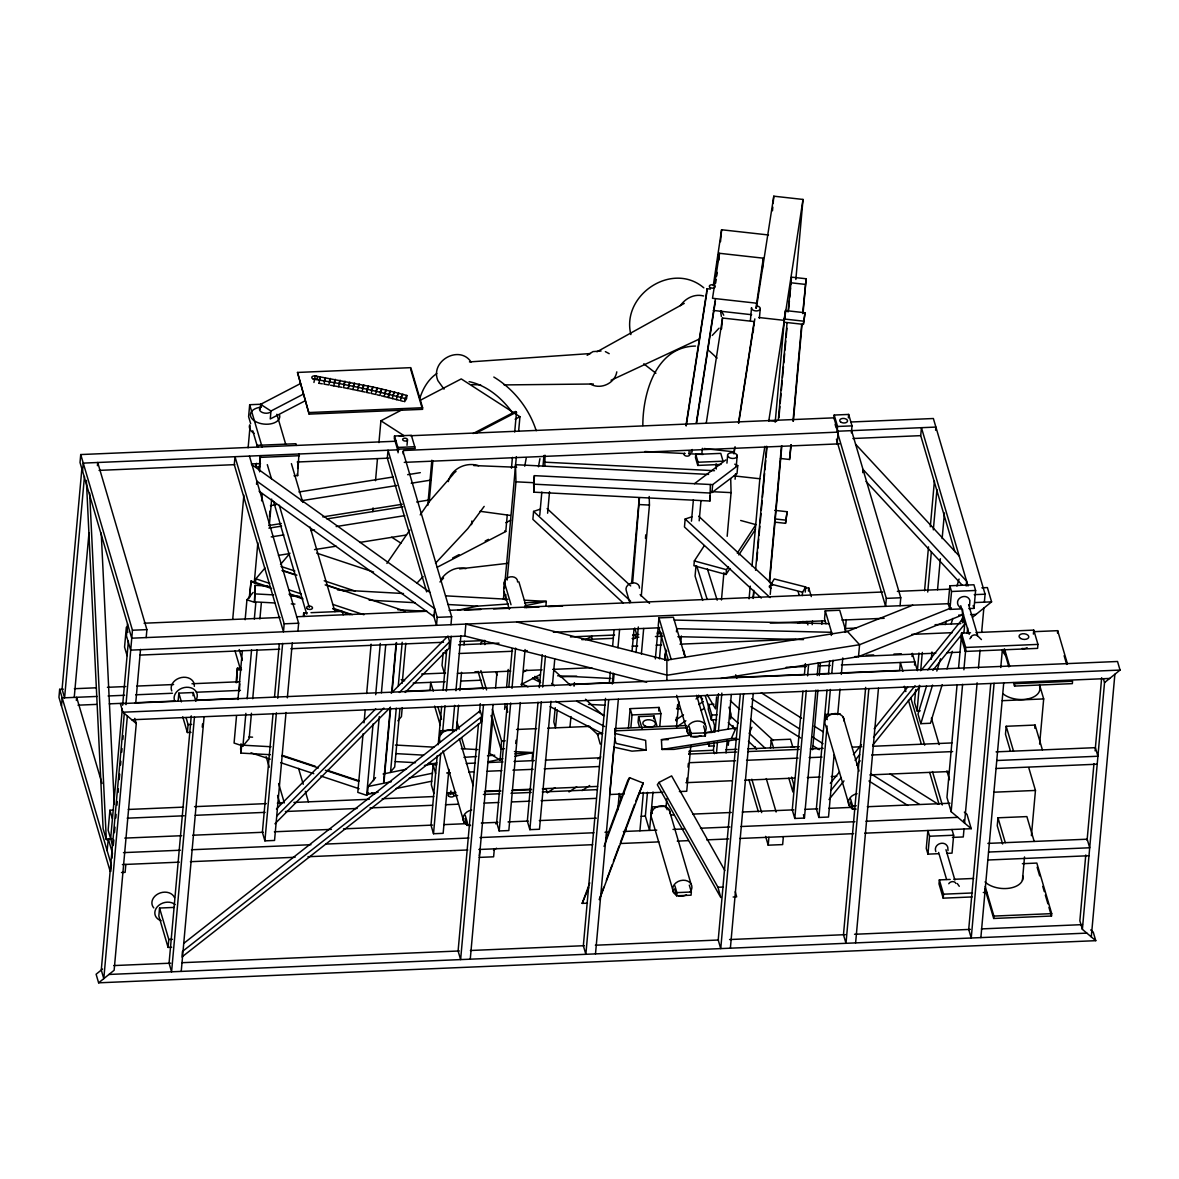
<?xml version="1.0" encoding="UTF-8"?>
<svg xmlns="http://www.w3.org/2000/svg" width="1179" height="1179" viewBox="0 0 1179 1179"><rect width="100%" height="100%" fill="white"/><g stroke="black" fill="none" stroke-linecap="round" stroke-linejoin="round"><path stroke-width="1.5" d="M948.004 850.56L947.769 847.17C945.042 839.566 932.884 844.046 935.831 851.606M642.835 425.575C642.747 392.961 656.158 346.508 695.522 346.066M63.342 689.184L59.657 689.332L58.95 697.29L110.148 871.237M396.291 441.211L80.732 454.549L80.025 462.507L131.724 638.193L949.331 603.648M81.941 467.886L62.074 689.229L64.594 697.806L84.461 476.463M61.47 705.867L62.192 697.909L97.105 696.435M82.545 471.069L83.252 463.111L398.87 449.774M74.233 697.393L89 532.761M76.355 700.473L76.635 697.29L102.013 783.49M97.43 465.69L97.71 462.507L146.903 629.63L146.181 637.588M113.597 810.076L109.912 810.238L108.129 830.134L112.668 845.564M107.171 850.752L108.247 838.814L111.917 838.652M127.524 623.912L126.448 635.849L130.663 650.13L465.145 635.997M110.649 838.711L122.307 708.888M122.631 705.234L128.378 641.17M124.355 712.897L101.276 970.066L103.796 978.644L127.361 715.992M110.797 871.399L111.371 865.032L59.657 689.332M111.99 858.209L112.447 853.095L108.247 838.814M113.331 845.446L113.832 839.964M114.481 832.654L114.982 827.157M115.793 818.02L116.131 814.365M116.942 805.228L117.281 801.558M118.092 792.421L118.416 788.766M119.241 779.628L119.742 774.146M120.553 764.994L120.877 761.339M121.702 752.202L122.026 748.547M122.852 739.395L123.176 735.74M125.976 704.659L132.446 630.234L80.732 454.549M135.777 702.419L140.522 649.393M134.774 718.394L136.278 723.538L114.142 970.273L98.623 982.814L96.103 974.252L102.558 969.02M125.829 864.413L125.107 872.372L121.496 872.534M174.006 907.432L159.548 908.036L158.841 915.995L168.081 947.415L171.707 947.268M178.117 701.107L178.84 693.149L193.297 692.53L195.861 701.254M168.081 947.415L168.803 939.457L159.548 908.036M190.983 732.38L187.373 732.527L188.08 724.569L186.031 717.584M191.263 715.874L169.069 963.243L171.589 971.805L194.447 717.112M193.002 695.713L193.297 692.53M202.257 727.134L202.537 723.95M182.097 955.565L182.465 951.424L481.887 716.493L480.207 710.775L183.673 943.436M181.227 971.393L204.085 716.714M261.723 404.205L249.683 404.721L248.607 416.659L250.685 423.703M232.735 619.196L243.861 495.209M248.121 447.799L250.081 425.914M260.191 409.113L260.618 404.338L300.498 383.558M236.08 682.67L237.377 668.198L241.047 668.036M236.743 682.567L237.377 668.198M259.763 466.796L256.094 466.958L256.418 463.332M256.521 484.289L256.816 481.106L434.668 608.688L433.946 616.646L259.085 491.216M236.522 715.859L234.076 743.065L242.933 745.998L249.152 738.629L251.436 713.251M237.981 699.545L242.373 650.572M245.144 619.741L246.942 599.802L253.161 592.433M239.263 691.145L239.912 683.908M259.1 470.097L260.397 455.625L259.601 471.821M249.211 597.989L251.098 581.026L270.3 587.407M249.624 597.502L251.098 581.026M254.251 582.898L257.847 542.782M261.605 500.854L262.269 493.559M240.56 749.343L241.047 743.846M267.957 586.051L255.136 585.344L254.531 601.865L274.736 602.97M255.534 582.485L255.858 578.815L264.995 568.013M302.885 394.375L270.978 411.014L270.256 418.972L305.361 400.683M270.359 754.707L240.958 753.086L241.68 745.128L271.067 746.749M254.531 601.865L255.136 585.344M242.933 745.998L245.866 713.369M247.163 698.852L251.554 649.894M254.325 619.063L255.799 602.749L246.942 599.802M252.733 698.734L257.14 649.776M259.896 618.946L261.37 602.631M269.475 516.505L269.962 511.067M269.387 524.611L271.671 499.085M297.491 372.446L309.149 414.124L422.48 409.334L422.613 407.742L410.823 367.656L297.491 372.446L309.149 414.124M273.056 713.442L262.386 832.286L264.907 840.863L274.545 840.45L286.025 712.47M274.53 696.995L279.29 643.97M297.639 468.476L298.287 461.24M264.907 840.863L276.402 712.868M277.713 698.248L282.636 643.395M284.183 623.824L283.476 631.782L234.282 464.659L235.004 456.7L284.183 623.824L298.641 623.219L297.919 631.178M293.984 475.771L297.653 475.609L298.935 454.003M313.938 382.468L315.22 375.968L372.947 387.036L371.076 393.418L375.467 394.42L377.398 388.053L372.977 387.036L371.326 390.22L366.861 389.217L366.581 392.401L369.572 393.079M287.352 697.835L292.274 642.982M318.993 383.278L320.275 376.779L319.258 380.08L314.218 379.284M324.24 380.92L325.36 377.619L323.989 384.103L328.926 384.958L330.326 378.474L329.192 381.76L319.258 380.08M303.357 616.411L303.666 612.992L307.336 612.844M341.851 387.316L333.79 385.813L335.308 379.358L334.114 382.644L329.192 381.76M338.668 386.712L340.171 380.257L338.918 383.529L334.084 382.63M338.918 383.529L343.737 384.442L345.049 381.185L343.457 387.626L348.188 388.554L349.809 382.114L348.173 388.539M343.708 384.428L353.169 386.314L354.584 383.072L352.875 389.497L349.736 388.864M357.768 387.257L362.366 388.245L363.898 385.032L362.086 391.428L357.488 390.441L359.241 384.045L357.768 387.257L353.14 386.299M366.61 392.415L368.438 386.019L366.861 389.217M406.873 395.451L404.913 398.546L404.633 401.73L406.593 398.635L406.873 395.451L394.641 392.239L381.819 389.099L379.815 395.451L376.912 394.759M372.756 511.568L373.08 507.928M375.526 480.708L377.457 458.719M378.945 442.582L380.905 420.8L401.788 409.909M388.598 394.331L390.426 391.192L388.333 397.515L388.598 394.331L392.784 395.378L394.641 392.239L392.784 395.378L392.504 398.561L384.089 396.468L386.152 390.131L384.398 393.285L371.326 390.22M363.058 733.824L357.797 792.376L366.654 795.324L368.732 792.863M364.031 722.845L365.181 710.038M366.669 693.576L371.105 644.176M399.298 400.315L396.586 399.607L396.866 396.424L398.767 393.3L396.866 396.424L392.754 395.378M394.508 436.009L398.384 449.155L415.244 448.447L411.368 435.302L394.508 436.009L394.302 438.396L397.662 449.833M396.866 396.424L400.934 397.485L402.879 394.375L400.934 397.485L400.639 400.668L403.292 401.376M366.654 795.324L373.065 723.965M375.688 694.696L380.286 643.454M397.544 451.085L397.883 447.445L414.743 446.723M375.585 777.639L368.113 786.481L367.406 794.44L378.135 792.229M398.06 452.795L398.384 449.155M373.537 780.631L379.284 716.596M381.421 692.81L385.68 645.237M403.189 453.9L403.498 450.496L838.151 432.118L837.09 444.056M407.006 445.294L407.477 440.076A2.446 1.415 5.1 0 0 404.368 438.22A2.446 1.415 5.1 0 0 403.439 440.578A2.446 1.415 5.1 0 0 407.477 440.076M383.632 782.104L390.367 707.091M391.679 692.441L396.115 643.041M384.045 781.603L390.617 708.417M392.091 691.955L396.527 642.555M390.514 772.437L396.277 708.181M398.237 686.325L402.186 642.246M399.932 708.741L394.7 767.043L390.558 771.95M402.216 683.231L405.812 643.144M402.231 707.636L401.435 716.596L397.868 720.811M427.785 505.437L431.838 460.223M429.141 502.49L432.87 460.886M429.981 690.29L430.703 682.332L433.282 691.13M426.665 591.887L387.316 458.189L388.024 450.231L437.217 617.354L436.495 625.312L433.4 614.76M436.79 764.714L433.106 764.862L431.322 784.757L433.843 793.334M443.171 652.709L442.037 665.369L444.557 673.946M437.217 755.68L430.983 825.167L433.518 833.73L443.142 833.332L448.89 769.342M438.205 744.715L441.653 706.324M443.127 689.862L446.738 649.644M440.062 733.957L440.356 730.774L454.799 730.155M450.953 624.708L451.66 616.75L402.997 451.38M391.207 693.252L447.961 636.026L449.641 641.744L449.066 648.214L405.208 692.441M433.518 833.73L440.725 753.293M442.7 731.348L444.999 705.749M446.31 691.115L451.233 636.262M452.338 730.936L454.637 705.337M455.949 690.717L460.871 635.864M471.556 524.626L471.88 521M450.584 794.513L450.909 790.873M456.317 730.685L458.602 705.145M459.913 690.555L461.549 672.31M464.01 644.957L464.334 641.302M470.583 825.212L466.972 825.374L467.252 822.19L465.233 815.337M478.482 723.818L458.1 951.026L460.621 959.588L483.478 704.909M479.47 712.823L480.295 703.657M181.979 956.95L481.386 722.02L481.887 716.493M437.321 567.202L505.776 531.508L507.235 515.238M511.465 468.21L512.438 457.349M514.707 432.03L516.49 412.134L515.459 411.456L473.074 433.548M479.308 855.821L479.882 849.455M470.259 959.19L493.102 704.497M492.807 718.998L489.712 753.455L500.058 760.131L502.829 758.686M495.563 688.168L497.037 671.853M503.404 599.315L504.067 592.035M504.391 588.395L516.358 456.641M518.627 431.234L519.939 416.718L461.254 378.916L421.08 399.858M505.334 600.067L505.835 594.599M507.132 580.053L515.96 481.813L515.488 464.688L708.564 474.4M504.479 748.724L500.869 748.871L501.576 740.913L492.262 709.272M500.058 760.131L501.208 747.427M504.627 709.345L505.113 703.907M506.572 687.593L508.208 669.451M507.338 703.539L496.668 822.397L499.189 830.959L508.827 830.547L520.307 702.566M508.812 687.092L512.261 648.686M494.34 848.851L493.618 856.809L479.175 857.413M499.189 830.959L510.684 702.964M511.995 688.344L515.606 648.111M734.753 464.187L737.745 465.617L712.676 484.613L534.367 475.653L533.645 483.611L533.881 492.174L709.891 501.016L710.377 484.495M533.881 492.174L534.367 475.653M540.542 509.092L533.586 511.406L532.879 519.364L623.19 602.926M515.754 743.492L516.034 740.294M521.781 686.104L525.068 649.541M542.974 466.398L543.946 455.536M539.746 515.326L541.824 492.041M544.86 465.808L544.993 455.212M547.616 513.219L549.532 491.717M532.024 760.558L532.746 752.6L514.427 751.598M545.892 606.153L546.319 601.378L524.331 600.17M537.992 702.242L527.337 821.1L529.857 829.662L539.481 829.264L550.976 701.269M539.304 687.622L542.266 654.713M529.857 829.662L541.338 701.682M542.649 687.048L545.45 655.966M552.45 684.807L554.749 659.208M591.593 639.696L591.902 636.277L585.388 639.666M605.534 698.366L583.34 945.72L585.86 954.297L608.718 699.604M609.322 682.833L610.309 671.868M612.608 646.269L614.082 629.822M612.299 684.026L613.272 673.165M613.301 682.685L614.112 673.636M617.958 647.757L619.594 629.468M613.905 747.221L609.661 794.513L624.339 793.894M615.04 734.488L614.701 728.563L686.266 725.527M595.498 953.885L618.356 699.206M631.576 583.561L639.269 497.847M632.622 583.015L639.475 497.73M617.811 809.87L619.284 793.423M632.077 650.808L634.051 628.864M628.422 728.106L630.161 708.638L659.076 707.429L660.918 713.708L659.813 726.087M645.444 538.464L645.768 534.809M636.026 652.562L638.325 626.963M641.258 596.265L649.437 505.069L649.202 496.506M630.898 727.31L632.018 714.931L630.161 708.638M625.474 831.401L625.798 827.746M641.391 654.05L643.69 628.451M657.027 726.264L653.991 715.977L638.576 716.64L638.075 722.211L639.593 727.355M639.917 830.797L643.366 792.406M655.347 658.928L658.133 627.847M685.176 657.307L673.401 617.28L658.958 617.899L658.236 625.857L668.449 660.549M653.741 718.763L653.991 715.977M647.477 792.332L645.355 816.104L649.555 830.384L653.004 791.993M659.459 658.855L661.758 633.27M658.752 710.966L659.076 707.429M664.809 660.343L665.796 649.378M666.887 680.312L666.887 660.063L516.623 621.937M692.117 516.711L685.161 519.025L684.454 526.984L761.28 598.062M692.265 449.523L692.029 452.176L688.787 451.822M676.466 631.856L676.761 628.672L831.563 632.298L831.283 635.481M706.899 291.36L707.135 288.708L710.377 289.076M695.757 454.431L698.056 462.242L723.066 461.181L720.767 453.37L695.757 454.431L695.477 457.614L697.776 465.425L720.988 464.438M691.469 521.162L693.399 499.675M665.973 807.836L666.798 798.699M680.74 643.277L681.403 635.967M713.31 285.48L721.592 229.758L768.487 234.975M697.776 465.425L698.056 462.242M676.171 720.958L676.495 717.348M677.306 708.299L677.63 704.688M676.525 726.868L678.795 701.549M718.866 260.117L719.47 253.293L763.314 258.186L762.238 270.124M720.516 241.695L721.592 229.758M701.873 453.738L702.36 448.315M704.143 545.906L694.343 560.939L693.915 565.714L726.058 574.468L729.978 568.47M699.176 520.838L700.945 501.134M695.993 565.832L695.079 576.059L702.684 600.406M721.533 328.882L722.506 318.035L754.162 321.558L753.838 325.183M712.676 484.613L711.954 492.571L737.022 473.575L737.745 465.617M686.709 781.692L687.033 778.052M688.02 767.146L688.344 763.506M689.155 754.413L689.494 750.772M689.317 885.149L691.336 892.002L691.056 895.185L676.599 895.804L676.879 892.621L674.874 885.753M703.598 725.969L705.617 732.822L705.337 736.005L690.879 736.624L691.174 733.441L689.155 726.573M690.806 745.776L686.738 791.256L679.384 791.566M726.942 463.141L727.59 455.816M713.943 704.261L708.682 704.482L708.255 709.257L711.364 719.838L716.626 719.617M721.46 599.964L723.906 572.67M727.163 536.298L731.083 492.63L730.715 478.939M714.268 745.894L709.021 746.115L709.301 742.932M711.364 719.838L711.807 715.063L708.682 704.482M726.058 574.468L726.485 569.693L728.445 566.686M735.092 479.219L735.578 473.722M736.241 466.398L737.229 455.403M716.611 696.936L715.535 708.874L707.135 694.578M750.404 320.437L751.554 307.645A4.407 2.564 5.1 0 0 755.12 310.829A4.407 2.564 5.1 0 0 760.219 309.06L759.409 318.197M713.929 732.277L714.533 725.453L712.912 720.236M714.091 742.976L713.442 750.286L714.445 753.705M715.078 732.012L718.527 693.665M753.189 332.419L753.514 328.794M755.901 308.294L763.314 258.186M716.449 753.381L717.436 742.416M718.424 731.452L721.857 693.09M772.481 210.732L772.82 207.091M773.144 203.451L773.792 196.186L803.017 199.443L795.84 279.482M726.087 752.968L727.237 740.176M728.224 729.226L731.334 694.519M728.283 745.29L728.71 740.515M730.641 719.028L731.068 714.253L728.99 707.194M740.25 694.505L718.217 940.031L720.737 948.594L743.595 693.915M749.078 598.829L750.212 586.096M752.01 566.082L759.851 478.762L764.862 446.369M753.101 597.62L753.764 590.325M755.562 570.268L766.689 446.237M753.971 592.005L753.219 598.46M756.756 560.998L757.581 551.875M757.905 548.22L758.716 539.112M759.055 535.458L759.865 526.335M760.19 522.695L761.015 513.572M761.339 509.917L762.165 500.81M762.489 497.155L764.611 473.442M764.935 469.802L765.76 460.68M766.085 457.025L766.91 447.917M783.888 322.191L785.479 310.563L804.962 312.744L804.682 315.928L803.371 324.358L783.888 322.191L785.479 310.563M775.192 422.229L784.33 320.364L758.76 317.505M730.376 948.196L753.234 693.503M778.376 419.562L787.056 322.884M788.044 311.949L791.522 277.139L806.141 278.76L803.032 313.422M778.921 417.587L779.909 406.637M780.233 402.982L781.043 393.874M781.382 390.22L782.193 381.097M782.517 377.457L783.504 366.507M783.829 362.867L784.654 353.744M784.978 350.089L785.789 340.982M786.128 337.327L786.938 328.204M788.574 309.974L789.399 300.851M789.724 297.196L790.549 288.074M790.873 284.434L791.197 280.779M769.356 581.011L781.471 446.045M769.563 582.691L781.839 445.883M770.226 594.422L771.14 584.18L774.249 578.963L805.699 586.98L805.242 592.094M780.424 458.469L789.547 459.486L790.858 444.896M792.995 421.183L801.661 324.52M802.648 313.57L806.141 278.76M791.242 444.748L789.547 459.486M793.364 421.036L802.044 324.358M774.898 522.15L785.523 523.329L787.1 511.715L774.706 510.33M803.371 324.358L804.962 312.744M787.1 511.715L785.523 523.329M770.506 747.987L771.213 740.029L790.49 739.218L792.76 746.926M783.357 836.633L782.65 844.591L768.192 845.196L768.914 837.237M802.28 595.601L802.59 592.197L805.699 586.98M808.455 591.092L808.735 587.908L805.434 588.041M802.943 691.056L792.273 809.899L794.793 818.462L804.432 818.064L815.912 690.069M804.417 674.594L805.404 663.63M794.793 818.462L806.289 690.481M807.6 675.847L808.573 664.882M812.184 624.649L812.523 620.994M833.892 418.56L834.201 415.052L848.659 414.433L852.019 425.87L851.385 432.87M837.09 431.735L837.562 426.474L834.201 415.052M817.224 675.449L818.373 662.642M821.822 624.251L822.146 620.596M812.596 749.726L817.946 690.039M819.243 675.567L820.378 662.893M846.065 631.856L839.713 610.25L825.256 610.869L824.548 618.828L826.007 623.794M848.335 417.941L848.659 414.433M827.024 690.024L816.354 808.882L818.874 817.445L828.513 817.047L834.098 754.869M828.498 673.577L829.648 660.771M825.433 717.672L825.727 714.489L840.17 713.87M818.874 817.445L827.083 726.028M828.071 715.063L830.37 689.464M831.843 673.003L832.993 660.211M837.709 714.651L840.008 689.052M841.32 674.417L842.793 657.97M845.092 632.371L846.242 619.579M862.733 472.646L863.013 469.463L966.633 581.232L966.205 586.007M720.678 678.514L858.504 656.644L859.579 644.707L847.406 631.413L666.887 660.063M855.954 808.927L852.343 809.089L852.623 805.905L850.604 799.038M865.666 687.372L843.471 934.741L845.991 943.303L868.849 688.61M837.65 433.017L886.328 598.372L885.606 606.33L836.427 439.207M855.615 942.891L878.473 688.212M900.063 605.726L900.771 597.768L851.592 430.644M899.651 670.438L900.373 662.48L902.952 671.278M912.015 656.482L912.295 653.299L917.409 670.674M914.536 665.059L914.816 661.876L841.32 664.971M935.61 430.261L935.89 427.078L837.134 431.249M915.7 689.568L914.55 702.375L917.07 710.952L920.283 710.804M917.498 669.451L918.986 652.989M924.557 590.782L928.507 546.879M930.305 526.762L934.416 481.032M917.07 710.952L919.369 685.338M920.681 670.704L922.317 652.414M927.74 592.035L931.351 551.801M933.326 529.843L936.937 489.594M931.307 659.312L931.955 652.002M937.541 589.809L940.326 558.713M942.139 538.582L944.438 512.968M968.843 608.6L974.001 608.379L975.608 590.473L973.928 584.769L949.847 585.786L948.24 603.692L949.92 609.396L961.961 608.895M927.947 854.141L929.553 836.235L927.873 830.517L926.267 848.423L927.947 854.141L938.278 853.699M949.92 609.396L951.527 591.49L949.847 585.786M962.712 609.867L962.256 614.996L858.504 656.644M950.186 879.446L939.354 879.902L939 883.882L943.2 898.162L972.1 896.939M970.523 632.784L961.504 633.167L961.136 637.146L965.35 651.442L1037.594 648.376L1037.962 644.397L1033.747 630.117L975.947 632.563M957.083 684.616L946.958 797.417L951.158 811.697L971.231 828.69L864.664 833.185M958.542 668.242L961.489 635.496M962.624 622.763L963.287 615.497M921.477 669.981L963.037 618.312L964.717 624.03L964.024 631.664L932.869 670.409M943.2 898.162L943.554 894.183L939.354 879.902M965.35 651.442L965.704 647.463L961.504 633.167M951.158 811.697L962.595 684.351M963.891 669.805L965.689 649.791M967.163 633.418L967.65 627.95M951.969 829.5L953.649 835.218L952.042 853.124L946.87 853.345M964.009 828.999L963.287 836.957L952.455 837.414M977.126 682.803L964.54 823.03L963.611 819.847M978.437 668.228L980.073 650.012M981.709 631.811L983.831 608.128M984.362 602.16L985.084 594.201L933.37 418.516L851.076 421.994M990.743 683.908L968.711 929.435L971.231 938.012L994.089 683.319M1000.765 667.506L1002.371 649.511M980.869 937.6L1003.727 682.921M1034.189 841.438L1026.88 816.59L997.979 817.799L997.257 825.757L1002.622 843.987M1042.413 749.903L1035.088 725.056L1006.188 726.279L1005.481 734.237L1010.359 750.802M1022.37 863.691L1036.827 863.072L1051.712 913.637L1051.491 916.024L993.691 918.47L993.897 916.083L985.172 886.446M1014.544 686.075L1014.765 683.687L1072.566 681.241L1072.345 683.628L1014.544 686.075L1013.527 682.582M1033.393 634.096L1033.747 630.117M1034.808 728.239L1035.088 725.056M1022.429 880.345L1024.522 856.941M1031.404 835.675L1035.457 790.446L1028.751 767.632M1039.613 744.141L1043.68 698.926L1039.539 684.881M1057.475 633.064L1057.681 630.677L1034.204 631.664M1085.771 854.981L1079.861 920.784L1082.381 929.347L1095.763 940.68L98.623 982.814M1087.082 840.362L1093.965 763.609M1095.114 750.846L1101.672 677.704M1082.381 929.347L1104.531 682.612L1103.515 679.192M1091.297 936.907L1114.877 674.255M555.25 707.68L553.821 721.872L555.471 727.9L557.269 710.038M569.929 727.281L571.004 716.567M574.055 686.207L574.424 682.626M685.986 425.516L707.135 288.708M686.193 425.899L706.781 292.687M715.771 272.423L716.331 268.812M716.891 265.187L717.436 261.576M717.996 257.965L718.556 254.34M719.47 253.293L712.514 298.287L756.358 303.18M715.624 283.225L716.184 279.629M716.729 276.033L717.289 272.437M696.288 422.996L715.476 298.788M696.48 423.379L715.402 300.969M706.28 422.981L722.506 318.035M734.576 448.226L734.031 451.852L704.128 448.521M738.496 422.893L754.162 321.558M733.957 453.915L735.077 446.708M738.688 423.305L754.825 318.905M756.402 307.911L773.792 196.186M768.752 421.168L803.017 199.443M524.729 466.191L526.247 457.997M538.449 466.766L539.938 458.69M926.532 686.031L917.999 714.091L920.814 723.67L930.452 723.258L942.183 684.675M945.204 624.649L946.265 621.141M956.935 586.066L959.072 579.051M920.814 723.67L932.545 685.087M936.819 671.057L940.547 658.781M951.217 623.706L952.824 618.444M946.988 668.891L952.323 651.353M961.386 621.539L963.523 614.524M448.271 481.607C451.321 468.579 466.339 461.549 478.703 465.749M616.794 371.857C614.878 383.514 600.376 390.043 590.355 384.015M969.551 605.682L969.904 600.435C967.193 592.831 955.034 597.326 957.982 604.886L959.971 607.627M587.451 903.173L582.161 903.394L589.78 882.85M605.682 840.023L627.935 780.071L629.571 777.683L643.218 783.077L599.389 899.71M588.748 887.654L582.161 903.394M604.061 846.419L629.571 777.683M599.33 899.282L603.81 887.212M606.374 880.3L612.137 864.782M613.419 861.333L619.181 845.815M620.463 842.366L634.553 804.417M635.835 800.968L643.218 783.077M420.033 397.647C423.158 388.171 428.434 379.181 436.849 373.492M690.511 735.092L661.404 739.675L661.95 749.446L731.319 738.526L736.005 727.929L705.071 732.807M751.893 727.251L749.225 733.309L765.318 748.341M375.733 391.236L377.427 388.053L381.804 389.085L380.08 392.253M737.273 553.172L755.886 524.626L740.663 520.47M738.806 554.941L755.459 529.4M658.987 782.399L657.351 784.787L720.782 897.543L717.967 887.271L658.987 782.399L671.617 775.9L724.849 870.559M386.918 563.385L409.82 530.049M420.225 514.884L429.598 501.252L452.692 474.828A22.062 16.182 38.8 0 1 456.022 471.423M484.171 506.395L467.827 528.59L435.523 563.223M830.296 783.342L839.536 771.862M853.39 754.634L861.466 744.597M874.155 728.814L907.624 687.195M830.827 790.49L841.216 777.565M855.07 760.352L859.683 754.604M873.536 737.391L915.081 685.736M927.785 669.952L964.717 624.03M828.984 799.554L843.987 780.896M856.691 765.112L860.154 760.809M872.843 745.025L920.165 686.193M280.514 564.461L289.99 553.231M440.651 579.95C446.03 571.771 455.934 565.891 465.852 568.676M680.401 305.641C685.397 298.228 694.667 293.527 703.568 295.973M719.043 328.189L712.219 335.455M969.86 638.767L971.26 637.161M416.88 583.207L423.099 576.546M439.959 581.954L443.569 578.093M276.431 808.986L375.733 708.859M276.814 816.001L383.868 708.063M399.342 692.456L449.641 641.744M274.943 823.782L389.733 708.048M587.171 355.336L592.978 351.607L601.039 351.003M972.542 617.251L991.583 601.85L987.383 587.569L981.871 587.805M1104.531 682.612L1120.05 670.07L1117.53 661.493L120.376 703.642L122.911 712.219L136.278 723.538M694.446 483.699L725.792 459.943M696.023 698.985L700.208 695.816M547.336 792.804L554.97 787.66M597.709 758.893L600.759 756.83M569.03 791.934L576.664 786.791M675.876 719.986L683.511 714.842M698.779 704.57L703.347 701.49M493.529 850.251L496.58 848.202M582.058 790.637L589.692 785.509M676.687 726.912L685.854 720.752M701.107 710.48L704.172 708.417M596.987 351.784L684.233 303.401M475.741 433.371L516.49 412.134M515.12 419.223L519.939 416.718M505.835 522.695L510.654 520.175M452.589 558.035L459.103 554.631M485.188 541.043L488.445 539.348M523.609 671.868L526.866 670.173M520.912 684.66L540.424 674.491M611.061 380.242L699.53 338.977M847.406 631.413L912.752 605.181M951.424 607.833L859.579 644.707L667.343 675.199L465.882 624.074L464.821 636.012L646.667 682.155M797.888 623.19L803.105 621.451M457.761 610.206L477.524 606.139L508.296 604.016M524.847 605.8L546.319 601.378L524.596 602.882M383.101 773.999L406.46 769.194M424.425 765.495L437.011 762.916M368.113 786.481L391.384 781.692M409.275 778.007L432.531 773.218M488.003 761.811L502.328 758.863M514.855 756.284L532.746 752.6L514.648 753.853M396.026 788.545L431.823 781.176M298.935 491.982L393.138 476.979M407.639 474.68L420.313 472.661M270.448 505.644L275.857 504.789M301.131 500.766L396.778 485.527M411.22 483.228L431.072 480.074M268.665 525.539L281.295 523.535M322.81 516.918L402.216 504.273M416.659 501.974L429.289 499.97M268.9 528.148L281.589 526.129M326.878 518.907L402.967 506.793M271.199 536.902L283.83 534.898M310.902 530.579L314.513 530.005M336.177 526.556L404.751 515.636M278.436 555.368L289.268 553.644M314.528 549.62L336.192 546.172M359.654 542.443L406.578 534.971M738.29 739.248L673.99 749.387L661.95 749.446M459.618 568.897L508.311 563.267M469.463 361.924L590.414 353.553M614.981 733.5L645.635 740.353L646.18 750.109L631.959 751.156L614.303 747.221M463.966 757.36L476.625 756.491M487.487 755.739L494.738 755.238M309.296 412.532L422.613 407.742M399.298 436.201L402.967 436.053M410.307 435.744L833.951 417.838L838.151 432.118M837.562 426.474L852.019 425.87M260.913 457.349L299.437 455.713M99.051 470.377L234.813 464.644M251.333 463.936L260.5 463.553M297.196 462.006L388.923 458.13M852.889 438.514L920.548 435.655M404.264 462.36L839.61 443.835M311.005 612.682L342.205 611.37L343.207 614.804M144.059 623.219L280.027 617.472M296.563 616.764L427.004 611.253M449.052 610.324L882.658 592.005M897.352 591.372L948.8 589.205M464.511 610.162L480.855 609.469M493.574 608.924L509.917 608.231M524.449 607.627L538.98 607.008M548.058 606.625L562.589 606.006M951.527 591.49L975.608 590.473M132.446 630.234L146.903 629.63M437.217 617.354L451.66 616.75M886.328 598.372L900.771 597.768M974.237 594.658L985.084 594.201M975.048 602.557L991.583 601.85M553.364 632.268L659.96 627.759M770.226 623.101L825.359 620.773M841.909 620.08L884.176 618.282M958.645 615.143L963.199 614.952M970.553 614.642L976.065 614.406M139.962 655.097L279.777 649.187M290.815 648.73L443.51 642.275M460.075 641.568L483.994 640.565M570.459 636.911L614.613 635.039M633.3 634.744L638.782 634.508M657.057 633.727L660.712 633.58M458.543 644.854L499.026 643.144M581.807 639.652L613.095 638.325M635.172 637.397L638.856 637.235M655.406 636.527L662.775 636.218M844.916 628.525L855.954 628.053M935.065 624.708L960.826 623.632M459.221 653.505L512.585 651.25M523.623 650.779L527.293 650.631M632.18 646.195L637.692 645.959M656.099 645.178L661.611 644.942M680.003 644.176L795.928 639.269M911.839 634.376L952.308 632.666M237.878 669.908L241.548 669.76M965.704 647.463L1037.962 644.397M74.365 688.713L96.413 687.784M107.436 687.313L125.814 686.546M136.838 686.075L173.593 684.527M191.971 683.746L239.75 681.727M421.669 674.034L445.559 673.032M474.96 671.779L478.63 671.632M866.359 655.244L873.713 654.934M893.918 654.08L901.272 653.77M457.437 673.401L510.802 671.146M523.668 670.6L542.075 669.819M553.113 669.363L591.755 667.727M854.849 656.6L935.802 653.181M946.84 652.709L959.721 652.179M108.129 695.964L124.665 695.271M135.688 694.799L172.443 693.252M196.333 692.235L240.428 690.378M413.166 683.068L445.146 681.727M460.945 681.049L481.15 680.195M532.599 678.028L538.11 677.792M560.172 676.864L576.708 676.156M786.187 667.314L806.407 666.459M819.272 665.914L830.296 665.442M78.006 705.175L96.383 704.394M109.249 703.848L123.942 703.229M134.981 702.758L175.406 701.048M195.611 700.193L237.878 698.41M405.104 691.336L430.821 690.26M458.38 689.096L484.112 688.005M568.646 684.424L610.899 682.641M735.858 677.365L803.857 674.491M818.55 673.872L829.574 673.401M840.598 672.944L899.4 670.453M122.911 712.219L1120.05 670.07M131.827 719.765L1109.704 678.441M188.08 724.569L191.705 724.422M632.018 714.931L660.918 713.708M1002.253 700.68L1043.68 698.926M711.807 715.063L717.053 714.842M516.549 729.492L536.681 728.637M547.66 728.18L589.765 726.397M615.364 730.847L686.944 727.811M602.675 733.559L597.37 733.795L600.185 744.067M501.576 740.913L505.187 740.766M691.174 733.441L705.617 732.822M706.884 732.645L712.145 732.424M731.319 738.526L736.624 738.29M689.184 751.303L713.044 750.301M725.896 749.756L736.904 749.299M747.913 748.827L799.288 746.661M791.153 747.221L794.454 747.088M466.221 763.461L475.432 763.078M488.312 762.533L503.02 761.914M514.059 761.442L534.308 760.588M545.346 760.116L600.538 757.788M688.845 754.059L736.683 752.025M747.722 751.568L799.244 749.387M810.282 748.916L823.163 748.37M852.594 747.132L861.805 746.749M872.843 746.278L951.954 742.932M446.664 772.967L450.349 772.805M468.756 772.039L474.267 771.803M487.148 771.258L501.871 770.639M512.909 770.167L533.144 769.312M544.182 768.841L599.374 766.512M689.538 762.695L735.534 760.764M746.572 760.293L798.08 758.112M809.133 757.64L821.999 757.11M871.679 755.002L952.632 751.583M996.078 751.863L1095.394 747.663L1097.914 756.24L996.756 760.514M996.049 768.472L1097.207 764.198M446.723 792.789L455.919 792.391M485.365 791.153L500.088 790.534M512.953 789.989L531.361 789.208M542.399 788.736L597.591 786.408M685.913 782.679L731.908 780.734M744.789 780.189L794.454 778.096M807.335 777.55L820.216 777.005M831.254 776.534L836.781 776.298M869.896 774.898L949.007 771.552M449.892 793.143L455.345 792.907M484.407 791.684L501.001 790.976M511.657 790.534L531.626 789.679M542.532 789.223L546.157 789.075L547.174 792.494M128.305 809.457L183.497 807.129M194.535 806.657L266.292 803.621M277.33 803.164L282.857 802.928M293.895 802.457L369.322 799.274M382.202 798.728L433.71 796.547M453.944 795.692L457.629 795.545M483.375 794.454L499.94 793.747M510.979 793.29L531.213 792.435M542.252 791.964L597.444 789.635M639.018 793.275L662.878 792.259M127.155 818.182L184.189 815.78M195.228 815.308L265.128 812.36M285.377 811.506L357.119 808.47M370 807.924L432.546 805.272M445.426 804.741L458.307 804.196M484.068 803.105L498.776 802.472M511.657 801.941L530.064 801.16M541.102 800.688L596.294 798.36M994.03 792.2L1035.457 790.446M852.623 805.905L856.234 805.743M124.782 838.107L181.758 835.705M192.781 835.233L263.344 832.256M274.383 831.784L331.417 829.368M343.487 828.866L432.605 825.094M443.643 824.637L467.562 823.62M481.327 823.045L497.862 822.338M508.031 821.91L528.28 821.056M539.319 820.584L596.338 818.182M641.214 816.281L644.884 816.119M670.615 815.043L674.3 814.881M692.677 814.099L731.275 812.478M742.298 812.007L793.762 809.84M804.785 809.369L817.651 808.823M828.675 808.352L852.564 807.35M867.272 806.731L949.965 803.238M86.376 480.413L103.118 828.69L106.316 839.566L109.529 839.419M123.471 852.623L180.446 850.221M191.47 849.75L310.932 844.709M325.64 844.076L468.991 838.018M480.015 837.562L593.965 832.742M604.989 832.271L608.659 832.123M623.367 831.504L656.777 830.09M672.988 829.397L684.012 828.94M700.547 828.233L729.963 826.995M740.987 826.523L854.937 821.704M865.961 821.247L957.849 817.356M122.395 864.561L179.355 862.158M190.379 861.687L295.104 857.266M307.97 856.72L467.812 849.971M478.836 849.499L592.742 844.68M620.301 843.516L658.884 841.894M677.262 841.113L688.285 840.642M706.663 839.875L728.71 838.932M739.734 838.475L853.64 833.656M929.553 836.235L953.649 835.218M987.869 843.398L1087.185 839.197L1089.705 847.775L988.547 852.049M987.825 860.007L1088.998 855.733M717.967 887.271L723.272 887.05M953.811 879.298L973.677 878.458M676.879 892.621L691.336 892.002M733.146 897.013L736.669 896.865L735.269 891.737M943.554 894.183L972.454 892.96M983.301 892.503L986.911 892.356M168.803 939.457L172.414 939.309M993.897 916.083L1051.712 913.637M113.803 965.572L170.778 963.169M181.802 962.698L459.368 950.967M470.392 950.495L584.357 945.691M595.38 945.219L718.542 940.017M729.565 939.545L845.372 934.652M854.554 934.269L970.361 929.376M981.385 928.905L1082.484 924.631M108.969 974.458L1086.846 933.12M504.111 384.914L593.332 384M661.404 739.675L668.287 739.646M471.629 384.663L480.605 384.811M674.211 620.051L829.029 623.676M677.866 636.675L803.533 639.607M473.707 465.543L516.667 467.267M644.884 451.528L684.94 453.547M688.58 453.723L703.141 454.46M545.184 462.197L714.489 470.701M515.96 481.813L534.338 482.742M710.863 491.614L731.083 492.63M534.588 484.215L710.613 493.058M639.666 504.583L649.437 505.069M657.219 632.312L660.815 632.489M557.652 675.788L610.973 678.47M588.513 704.379L605.004 705.204M676.51 708.8L680.18 708.992M337.548 589.883L403.469 593.523M445.588 595.837L507.854 599.271M255.239 593.907L273.616 594.909M290.152 595.822L299.333 596.323M369.145 600.17L415.067 602.705M448.138 604.532L477.524 606.139M291.272 603.884L294.942 604.09M397.824 609.749L425.383 611.267M248.887 736.978L252.557 737.17M395.392 745.04L433.857 747.162M461.328 748.68L477.804 749.579M395.982 753.617L423.541 755.135M395.274 761.575L415.48 762.695M428.345 763.402L435.685 763.8M790.652 282.754L805.272 284.39M713.28 310.431L751.627 314.705M784.182 319.008L803.665 321.174M769.356 420.549L776.666 421.36M734.281 475.918L759.851 478.762M775.178 518.966L785.803 520.145M479.986 511.288L510.242 515.415M318.964 383.278L322.309 383.823M330.547 385.238L333.819 385.828M469.124 381.628C486.78 385.371 501.443 397.765 511.966 412.016M352.86 389.483L357.517 390.455M362.351 388.23L366.89 389.232M362.056 391.413L365.092 392.076M646.18 750.109L616.086 743.389L614.672 738.26M381.23 395.79L384.103 396.483M384.369 393.285L388.613 394.331M771.14 584.18L802.59 592.197M392.474 398.561L396.601 399.622M400.904 397.485L404.913 398.546M694.343 560.939L726.485 569.693M316.62 553.084L373.566 572.021M281.044 566.436L294.853 571.019M324.196 580.775L355.247 591.106M282.96 570.518L296.902 575.16M326.539 585.005L404.986 611.076M281.958 570.518L294.057 574.541M325.168 584.887L344.165 591.195M255.858 578.815L269.814 583.458M288.988 589.824L301.19 593.892M332.566 604.311L363.943 614.745M289.489 593.789L301.706 597.856M333.112 608.29L352.315 614.672M250.685 581.527L271.627 588.483M289.076 594.275L303.032 598.917M332.699 608.777L350.148 614.583M401.199 679.635L404.648 680.784M282.194 755.297L315.338 766.306M327.556 770.373L358.961 780.807M281.766 755.783L318.418 767.956M325.389 770.285L358.549 781.294M251.024 752.821L270.197 759.188M280.661 762.666L313.776 773.675M320.747 776.003L359.094 788.751M371.311 792.804L374.789 793.953M532.481 678.367L540.66 682.582M576.634 701.181L604.444 715.535M521.457 683.54L527.986 686.915M555.722 701.24L604.68 726.529M550.121 706.663L602.336 733.647M605.372 351.622L609.189 353.671M977.656 635.864L981.429 639.578M493.824 377.044C513.705 389.041 529.15 408.582 536.209 430.703M761.28 692.825L801.661 718.262M814.085 726.072L823.399 731.953M890.174 773.999L938.322 804.314M751.627 698.705L799.775 729.02M812.184 736.846L823.06 743.698M871.207 774.014L919.34 804.329M750.905 706.663L800.6 737.966M813.024 745.791L819.243 749.697M868.938 780.984L907.756 805.434M380.905 420.8L404.058 435.714M504.745 530.845L505.776 531.508M260.618 404.338L270.978 411.014M391.693 537.197L400.948 543.165M703.819 287.838C672.148 260.736 620.95 295.192 630.883 334.585M655.892 373.242L643.778 363.825M251.997 464.762L429.849 592.344M964.348 812.139L967.031 814.409L971.231 828.69M1090.693 929.951L1093.242 932.103L1095.763 940.68M709.227 350.885L717.083 358.136M698.675 516.225L772.82 584.813M685.161 519.025L770.093 597.591M547.115 508.606L630.691 585.919M640.123 594.643L649.555 603.383M533.586 511.406L630.647 601.202M730.302 700.635L739.749 709.375M750.522 719.352L773.439 740.545M730.273 715.918L738.363 723.39M698.558 695.197L702.596 698.941M728.209 722.624L734.944 728.858M748.429 741.326L756.52 748.812M553.128 669.333L570.651 685.544M585.477 699.25L603 715.461M551.743 683.348L554.439 685.854M534.853 676.348L540.247 681.344M588.763 726.235L598.21 734.959M855.586 444.218L959.205 556.002M866.049 481.459L962.167 585.152M957.304 883.557L959.279 886.299M471.069 361.982C459.368 344.43 429.657 361.054 437.91 380.67L444.026 389.129M721.268 310.681L723.729 315.22M707.385 568.882L717.171 600.17M696.686 565.861L707.017 598.903M705.307 695.89L709.11 708.063M700.429 695.654L711.836 732.174M1057.681 630.677L1067.437 663.806M1064.136 655.73L1066.7 664.44M1004.493 648.804L1009.622 666.253M1003.771 649.452L1008.9 666.887M968.033 586.022L921.433 427.697L920.725 435.655L954.902 551.757M973.161 605.52L974.001 608.379M1006.188 726.279L1013.513 751.126M968.607 604.665L977.538 635.024M960.767 605.711L969.212 634.39M1037.122 867.213L1039.686 875.923M1042.767 886.387L1044.314 891.619M1045.331 895.112L1047.91 903.821M1048.927 907.314L1051.491 916.024M997.979 817.799L1005.289 842.661M984.966 888.833L993.691 918.47M931.381 718.158L939.147 744.553M946.914 770.933L949.508 779.732M835.115 424.396L836.132 427.83M910.719 697.659L924.704 745.157M932.471 771.552L942.301 804.977M904.308 686.266L905.87 691.557M908.449 700.341L921.403 744.332M929.686 772.481L939 804.137M945.971 849.705L954.902 880.065M938.631 852.446L946.575 879.431M825.256 610.869L832.094 634.081M808.735 587.908L811.299 596.589M843.191 717.156L859.049 771.051M798.198 591.873L799.215 595.351M806.893 621.421L807.91 624.885M825.727 714.489L827.231 719.617M850.324 802.221L852.343 809.089M849.322 805.802L825.786 725.807A9.8 7.796 -16.4 0 1 832.683 713.899A9.8 7.796 -16.4 0 1 844.12 721.076M803.415 814.63L804.432 818.064M791.581 777.123L793.629 784.064L792.922 792.023L788.825 778.125M771.213 740.029L773.483 747.751M735.725 674.786L736.772 678.308M766.276 778.582L776.121 812.007M751.819 779.186L761.663 812.611M732.984 725.571L734.031 729.094M749.033 780.115L758.362 811.771M765.613 836.397L768.192 845.196M685.441 657.307L683.407 650.395A9.8 7.796 -16.4 0 1 684.351 654.33M696.627 695.315L705.278 724.672M707.989 742.637L709.021 746.115M704.335 732.586L705.337 736.005M658.958 617.899L671.205 659.518M688.875 729.757L690.879 736.624M676.687 695.345L687.873 733.338M629.837 602.764L626.314 590.826A6.868 5.453 -16.4 0 1 631.915 583.015A6.868 5.453 -16.4 0 1 639.475 588.144M634.759 627.965L636.704 634.597M669.127 809.575L690.982 883.852M667.122 809.722L666.12 806.303L651.663 806.908L652.665 810.341M638.576 716.64L642.113 728.637M651.383 810.091L652.385 813.525M674.58 888.937L676.599 895.804M673.592 892.518L651.722 818.241A9.8 7.796 -16.4 0 1 658.619 806.333A9.8 7.796 -16.4 0 1 670.055 813.51M518.893 581.822L526.468 607.539M511.008 604.724L504.45 582.441L503.728 590.399L509.284 609.248M410.675 369.248L422.48 409.334M495.858 671.735L496.89 675.258M506.204 706.899L507.751 712.175M480.885 670.586L486.573 689.936M478.099 671.514L483.272 689.096M491.039 715.461L500.869 748.871M480.546 719.175L481.386 722.02M445.338 650.616L446.34 654.05M457.054 722.182L459.132 729.226M461.711 738.01L464.821 748.577M459.353 738.658L473.177 785.597M437.94 706.958L441.565 719.278M434.638 706.118L440.342 725.468M440.356 730.774L441.359 734.193M464.953 818.521L466.972 825.374M442.98 750.802L463.951 822.087M433.106 764.862L435.626 773.439M296.415 445.426L295.914 443.717L257.376 445.338L257.877 447.062M297.152 473.899L297.653 475.609M276.873 414.271L285.686 444.232M291.405 463.627L302.811 502.401M310.077 527.072L334.969 611.68M249.683 404.721L262.121 447.018M267.309 464.644L271.465 478.748M279.246 505.187L309.325 607.406M252.748 430.762L257.42 446.62M273.499 501.252L306.702 614.053M303.666 612.992L304.668 616.425M255.592 465.248L256.094 466.958M249.447 456.096L298.641 623.219M298.567 768.413L303.239 784.271M305.317 791.315L308.426 801.897M239.204 649.57L242.329 660.152M278.627 783.519L284.345 802.914M235.019 650.941L240.207 668.567M266.145 756.682L269.269 767.264M277.566 795.457L280.16 804.27M178.84 693.149L181.404 701.873M182.745 716.817L187.373 732.527M127.848 632.327L126.345 627.184L124.561 647.079L127.081 655.642M109.912 810.238L112.432 818.801M720.59 311.344L721.386 316.547M101.232 533.041L114.275 804.329M89.663 493.117L106.316 839.566M484.716 640.344L484.849 644.618M716.125 463.819L716.272 469.05M709.758 495.887L709.891 501.016M240.855 744.524L240.958 753.086M676.849 895.288A9.8 7.796 -16.4 0 1 674.3 884.559A9.8 7.796 -16.4 0 1 687.725 881.096A9.8 7.796 -16.4 0 1 690.275 891.81M686.487 894.876A9.8 7.796 -16.4 0 1 678.308 895.804M691.13 736.109A9.8 7.796 -16.4 0 1 688.58 725.38A9.8 7.796 -16.4 0 1 702.006 721.916A9.8 7.796 -16.4 0 1 704.556 732.631M700.768 735.696A9.8 7.796 -16.4 0 1 692.589 736.624M666.017 659.061A9.8 7.796 -16.4 0 1 666.724 651.103M470.303 825.668A9.8 7.796 -16.4 0 1 463.023 818.167A9.8 7.796 -16.4 0 1 471.703 809.988M440.415 742.107A9.8 7.796 -16.4 0 1 442.803 732.424A9.8 7.796 -16.4 0 1 454.549 730.671M855.674 809.384A9.8 7.796 -16.4 0 1 848.394 801.882A9.8 7.796 -16.4 0 1 857.074 793.703M161.199 920.725A11.761 9.344 -16.4 0 1 157.279 906.813A11.761 9.344 -16.4 0 1 175.199 904.617M153.786 907.918A11.761 9.344 -16.4 0 1 158.443 893.682A11.761 9.344 -16.4 0 1 174.492 897.602M174.698 700.93A11.761 9.344 -16.4 0 1 186.562 687.269A11.761 9.344 -16.4 0 1 196.053 700.017M171.751 690.923A11.761 9.344 -16.4 0 1 181.345 677.542A11.761 9.344 -16.4 0 1 194.329 686.325M1022.62 875.688A20.588 11.937 5.1 0 1 1009.799 888.141A20.588 11.937 5.1 0 1 985.04 881.921M1027.101 647.61A4.908 2.844 5.1 0 1 1022.031 648.45M1005.407 655.097A20.588 11.937 5.1 0 1 1002.504 650.557M1039.583 686.664A20.588 11.937 5.1 0 1 1027.675 698.941A20.588 11.937 5.1 0 1 1003.152 693.915M480.723 643.926A3.92 2.27 5.1 0 1 483.906 641.479M495.784 823.87A6.868 5.453 -16.4 0 1 497.405 821.999M619.004 794.41A6.868 5.453 -16.4 0 1 620.626 798.257M504.45 584.696A6.868 5.453 -16.4 0 1 510.05 576.899A6.868 5.453 -16.4 0 1 517.61 582.013M948.771 883.749A3.92 3.11 -16.4 0 1 952.514 881.627A3.92 3.11 -16.4 0 1 955.904 883.439M970.921 637.014A3.92 3.11 -16.4 0 1 977.303 635.717M254.089 433.282A14.708 8.518 5.1 0 1 249.697 424.853M279.541 415.023A14.708 8.518 5.1 0 1 268.222 424.175A14.708 8.518 5.1 0 1 250.906 416.983A14.708 8.518 5.1 0 1 260.706 407.212M269.932 412.444A6.131 3.552 5.1 0 1 261.281 411.928A6.131 3.552 5.1 0 1 261.311 406.888M632.637 635.23A2.947 1.71 5.1 0 1 636.056 637.264A2.947 1.71 5.1 0 1 632.136 638.487M756.609 749.004A2.947 1.71 5.1 0 1 755.12 746.661M771.037 588.233A2.947 1.71 5.1 0 1 769.327 586.302A2.947 1.71 5.1 0 1 771.921 585.035M688.801 453.237A2.947 1.71 5.1 0 1 689.155 455.654A2.947 1.71 5.1 0 1 685.028 455.625A2.947 1.71 5.1 0 1 684.675 453.193M756.667 305.862A4.407 2.564 5.1 0 1 760.219 309.06M1020.616 638.473A4.908 2.844 5.1 0 0 1028.692 637.485A4.908 2.844 5.1 0 0 1022.458 633.771A4.908 2.844 5.1 0 0 1020.616 638.473M644.854 725.925A6.367 3.699 5.1 0 0 655.362 724.643A6.367 3.699 5.1 0 0 647.256 719.809A6.367 3.699 5.1 0 0 644.854 725.925M840.642 421.979A3.92 2.27 5.1 0 0 847.318 421.699A3.92 2.27 5.1 0 0 842.97 418.412A3.92 2.27 5.1 0 0 840.642 421.979M307.336 608.703A2.947 1.71 5.1 0 0 312.347 608.497A2.947 1.71 5.1 0 0 309.09 606.035A2.947 1.71 5.1 0 0 307.336 608.703M312.641 378.71A2.947 1.71 5.1 0 0 317.549 378.238A2.947 1.71 5.1 0 0 313.968 375.924A2.947 1.71 5.1 0 0 312.641 378.71M448.816 796.252A2.947 1.71 5.1 0 0 453.827 796.031A2.947 1.71 5.1 0 0 450.57 793.57A2.947 1.71 5.1 0 0 448.816 796.252M728.651 457.216A4.908 2.844 5.1 0 0 737.008 456.862A4.908 2.844 5.1 0 0 731.569 452.751A4.908 2.844 5.1 0 0 728.651 457.216M710.362 287.661A2.947 1.71 5.1 0 0 715.137 286.939A2.947 1.71 5.1 0 0 711.246 284.802A2.947 1.71 5.1 0 0 710.362 287.661"/></g></svg>
